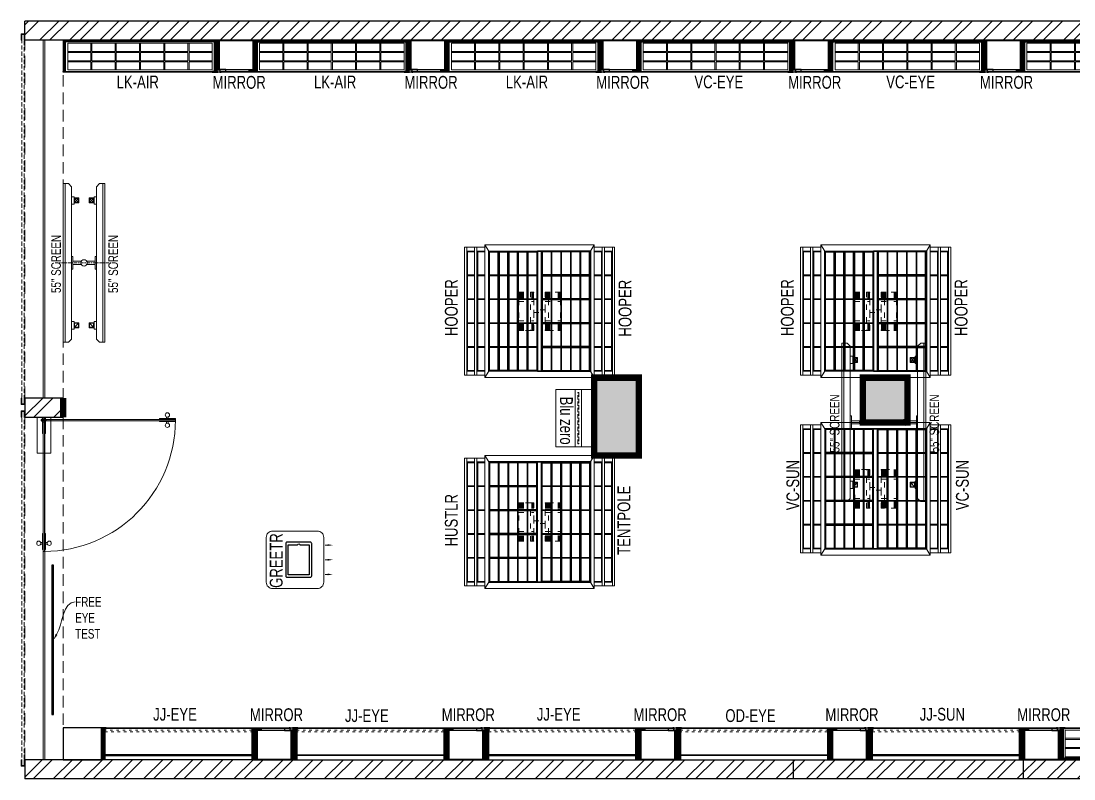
# Model space of a CAD drawing. Header units: feet. Extents: x 9821640 to 9837621, y -5946477 to -5940547.
# Drawn here: x 9821640 to 9829872, y -5946477 to -5940547 of the extents above; entities that cross this region are included whole.
import ezdxf
from ezdxf import colors
from ezdxf.entities.mleader import LeaderData, LeaderLine
from ezdxf.math import Vec2, Vec3

# ---------------------------------------------------------------- set-up
doc = ezdxf.new("R2010")
doc.units = ezdxf.units.FT
doc.header["$LTSCALE"] = 33
doc.header["$MEASUREMENT"] = 0
for name, pattern in [('a_p6_plan_L18$0$HIDDEN', [0.375, 0.25, -0.125]), ('ACAD_ISO03W100', [30, 12, -18]), ('D10_DASHED', [0.75, 0.5, -0.25]), ('DASHDOT2', [0.5, 0.25, -0.125, 0, -0.125]), ('HIDDENX2', [0.75, 0.5, -0.25])]:
    doc.linetypes.add(name, pattern=pattern)
for name, color, linetype, lineweight in [('A-Glazing', 4, 'Continuous', 20), ('A-shutter', 8, 'Continuous', 18), ('A-WALL HATCH', 251, 'Continuous', 0), ('beam', 90, 'Continuous', 9), ('column hatch', 5, 'Continuous', 0), ('Glazing', 141, 'Continuous', 15), ('LENS-DIM', 252, 'Continuous', 5), ('LENS-FURNITURE', 13, 'Continuous', 9), ('LENS-TEXT', 31, 'Continuous', 5), ('LENS_DIMENSION', 193, 'Continuous', 0), ('LENS_PARTITION', 21, 'Continuous', 25), ('LENS_TEXT', 31, 'Continuous', 5), ('LK-EQPMT', 3, 'Continuous', 18), ('LK-FF&E FLOOR', 1, 'Continuous', 9), ('LK-FF&E WALL', 1, 'Continuous', 9), ('LK-IT', 3, 'Continuous', 18), ('LK-MIRROR', 133, 'Continuous', 13), ('LN-ELEVATION-1', 81, 'Continuous', 25), ('LN-ELEVATION-2', 103, 'Continuous', 20), ('LN-ELEVATION-3', 125, 'Continuous', 18), ('LN-ELEVATION-4', 145, 'Continuous', 13), ('LN-ELEVATION-5', 167, 'Continuous', 5), ('LN-HATCH', 251, 'Continuous', 0), ('PLANO-TXT', 252, 'Continuous', 5), ('rolling shutter', 1, 'Continuous', 5)]:
    doc.layers.add(name, color=color, linetype=linetype, lineweight=lineweight)
doc.layers.add('A-WALL', color=1, linetype='Continuous')
doc.layers.add('column', color=10, linetype='Continuous')
doc.styles.add('LK TXT', font='GILC____.TTF', dxfattribs={"height": 100})
doc.styles.get("Standard").update_dxf_attribs({"font": 'GILC____.TTF'})
pattern_1 = [(45, (-3680884.06, 5462874.33), (-117.733279, 117.733279), []), (45, (-3680805.58, 5462874.33), (-117.733279, 117.733279), [])]
pattern_2 = [(45, (7858054.0837, 3504049.203), (-4.4901280605, 4.4901280605), [])]

# ---------------------------------------------------------------- blocks, each defined once
blk = doc.blocks.new('*U45')
at = {"layer": 'A-shutter', "color": 5, "ltscale": 10}
for points in [[(41040611.5, -1561539.2), (41040611.5, -1561544.2), (41040566.5, -1561544.2), (41040566.5, -1561564.2), (41040611.5, -1561564.2), (41040611.5, -1561569.2), (41040561.5, -1561569.2), (41040561.5, -1561539.2)], [(41043291.5, -1561539.2), (41043291.5, -1561544.2), (41043336.5, -1561544.2), (41043336.5, -1561564.2), (41043291.5, -1561564.2), (41043291.5, -1561569.2), (41043341.5, -1561569.2), (41043341.5, -1561539.2)]]:
    blk.add_lwpolyline(points, close=True, dxfattribs=at)
at = {"layer": 'A-shutter', "color": 5, "linetype": 'HIDDENX2', "ltscale": 2}
blk.add_lwpolyline([(41040566.5, -1561544.2), (41040566.5, -1561564.2), (41043336.5, -1561564.2), (41043336.5, -1561544.2)], close=True, dxfattribs=at)
blk = doc.blocks.new('*U46')
at = {"layer": 'A-shutter', "color": 5, "ltscale": 10}
for points in [[(41040611.5, -1561539.2), (41040611.5, -1561544.2), (41040566.5, -1561544.2), (41040566.5, -1561564.2), (41040611.5, -1561564.2), (41040611.5, -1561569.2), (41040561.5, -1561569.2), (41040561.5, -1561539.2)], [(41043411.5, -1561539.2), (41043411.5, -1561544.2), (41043456.5, -1561544.2), (41043456.5, -1561564.2), (41043411.5, -1561564.2), (41043411.5, -1561569.2), (41043461.5, -1561569.2), (41043461.5, -1561539.2)]]:
    blk.add_lwpolyline(points, close=True, dxfattribs=at)
at = {"layer": 'A-shutter', "color": 5, "linetype": 'HIDDENX2', "ltscale": 2}
blk.add_lwpolyline([(41040566.5, -1561544.2), (41040566.5, -1561564.2), (41043456.5, -1561564.2), (41043456.5, -1561544.2)], close=True, dxfattribs=at)
blk = doc.blocks.new('A$Cb24cf00b')
at = {"layer": 'A-WALL HATCH'}
h = blk.add_hatch(dxfattribs=at)
h.set_pattern_fill('ANSI32', color=256, scale=444)
h.set_pattern_definition(pattern_1)
h.paths.add_polyline_path([(0, 0), (0, 2740), (1490, 2740), (1490, 4440), (710, 4440), (710, 4290), (1340, 4290), (1340, 2920), (-150, 2920), (-150, 4290), (10, 4290), (10, 4440), (-240, 4440), (-240, 4805), (-310, 4805), (-310, 2820), (-150, 2820), (-150, 150), (-6655, 150), (-6655, 0)])
h.paths.add_polyline_path([(-150, 5780), (860, 5780), (860, 5930), (-14461.5, 5930), (-14461.5, 5780)])
h = blk.add_hatch(dxfattribs=at)
h.set_pattern_fill('ANSI32', color=256, scale=444)
h.set_pattern_definition(pattern_1)
h.paths.add_polyline_path([(-14461.5, 2830), (-14161.5, 2830), (-14161.5, 2980), (-14461.5, 2980)])
h = blk.add_hatch(dxfattribs=at)
h.set_pattern_fill('ANSI32', color=256, scale=444)
h.set_pattern_definition(pattern_1)
h.paths.add_polyline_path([(-8455, 0), (-8455, 150), (-11460, 150), (-12650, 150), (-14461.5, 150), (-14461.5, 0)])
h = blk.add_hatch(dxfattribs=at)
h.set_pattern_fill('ANSI32', color=256, scale=444)
h.set_pattern_definition(pattern_1)
h.paths.add_polyline_path([(-6655, 0), (-6655, 150), (-8455, 150), (-8455, 0)])
at = {"layer": 'column hatch'}
h = blk.add_hatch(color=251, dxfattribs=at)
h.dxf.hatch_style = 1
h.paths.add_polyline_path([(-9660, 2530), (-9660, 3140), (-10010, 3140), (-10010, 2530)])
h.paths.add_polyline_path([(-7560, 2790), (-7560, 3140), (-7910, 3140), (-7910, 2790)])
h.paths.add_polyline_path([(-3310, 2790), (-3310, 3140), (-3660, 3140), (-3660, 2790)])
at = {"layer": 'A-WALL'}
for p, q in [((860, 5930), (-14461.5, 5930)), ((-14461.5, 5780), (-14461.5, 5930)), ((-150, 5780), (-14461.5, 5780)), ((-9660, 5780), (-11460, 5780)), ((-310, 5780), (-9660, 5780)), ((-12650, 150), (-14461.5, 150)), ((-14461.5, 150), (-14461.5, 0)), ((-12650, 150), (-6470, 150)), ((-11460, 150), (-150, 150)), ((-8455, 150), (-8455, 0)), ((-6655, 150), (-6655, 0)), ((-6470, 150), (-4670, 150)), ((0, 0), (-14461.5, 0))]:
    blk.add_line(p, q, dxfattribs=at)
blk.add_lwpolyline([(-14461.5, 2830), (-14161.5, 2830), (-14161.5, 2980), (-14461.5, 2980)], close=True, dxfattribs=at)
at = {"layer": 'beam', "linetype": 'a_p6_plan_L18$0$HIDDEN', "lineweight": 5, "ltscale": 11}
for points in [[(-14161.5, 2980), (-14461.5, 2980), (-14461.5, 5780), (-14161.5, 5780)], [(-14161.5, 2830), (-14461.5, 2830), (-14461.5, 150), (-14161.5, 150)]]:
    blk.add_lwpolyline(points, close=True, dxfattribs=at)
at = {"layer": 'column'}
for p, q in [((-9660, 3140), (-10010, 3140)), ((-10010, 3140), (-10010, 2530)), ((-10010, 3140), (-9660, 3140)), ((-9660, 2530), (-9660, 3140)), ((-9660, 2530), (-10010, 2530))]:
    blk.add_line(p, q, dxfattribs=at)
blk.add_lwpolyline([(-7560, 2790), (-7560, 3140), (-7910, 3140), (-7910, 2790)], close=True, dxfattribs=at)
at = {"layer": 'rolling shutter', "color": 2, "xscale": -1, "rotation": 270.0000000000002}
blk.add_blockref('*U46', (1547077.7, -41037631.5), dxfattribs=at)
at = {"layer": 'rolling shutter', "color": 2, "rotation": 269.9999999999998}
blk.add_blockref('*U45', (1547077.7, 41043441.5), dxfattribs=at)
blk = doc.blocks.new('Entrance Door')
at = {"layer": 'Glazing', "ltscale": 111}
blk.add_hatch(color=256, dxfattribs=at).paths.add_polyline_path([(18, -34.8), (18, -1235), (30, -1235), (30, -34.8)])
at = {"layer": 'Glazing'}
for p, q in [((30, -54.2), (18, -66.2)), ((1117.8, -31.3), (1117.8, -54.3)), ((1117.8, -89.2), (1117.8, -66.3)), ((1132.8, -31.3), (1132.8, -54.3)), ((1132.8, -89.2), (1132.8, -66.3))]:
    blk.add_line(p, q, dxfattribs=at)
at = {"layer": 'Glazing', "ltscale": 44}
for p, q in [((-4.9, -1156.3), (18, -1156.3)), ((-4.9, -1171.3), (18, -1171.3)), ((52.9, -1156.3), (30, -1156.3)), ((52.9, -1171.3), (30, -1171.3))]:
    blk.add_line(p, q, dxfattribs=at)
at = {"layer": 'Glazing'}
for points in [[(320, -120.5), (0, -120.5), (0, 0), (320, 0)], [(0, -54.2), (142.5, -54.2), (142.5, -46.8), (0, -46.8)], [(0, -66.2), (142.5, -66.2), (142.5, -73.7), (0, -73.7)], [(1180.8, -54.3), (1038.3, -54.3), (1038.3, -46.8), (1180.8, -46.8)], [(1180.8, -66.3), (1038.3, -66.3), (1038.3, -73.8), (1180.8, -73.8)]]:
    blk.add_lwpolyline(points, close=True, dxfattribs=at)
at = {"layer": 'Glazing', "ltscale": 222}
blk.add_lwpolyline([(-1.5, -66.2), (1198.8, -66.2), (1198.8, -54.2), (-1.5, -54.2)], close=True, dxfattribs=at)
at = {"layer": 'Glazing', "ltscale": 111}
blk.add_lwpolyline([(18, -34.8), (18, -1235), (30, -1235), (30, -34.8)], close=True, dxfattribs=at)
at = {"layer": 'Glazing', "ltscale": 44}
for points in [[(18, -1092.5), (18, -1235), (10.5, -1235), (10.5, -1092.5)], [(30, -1092.5), (30, -1235), (37.5, -1235), (37.5, -1092.5)]]:
    blk.add_lwpolyline(points, close=True, dxfattribs=at)
at = {"layer": 'Glazing'}
for centre, radius in [((1125.3, -13.9), 19), ((24, -58.7), 19.8), ((1125.3, -106.6), 19)]:
    blk.add_circle(centre, radius, dxfattribs=at)
at = {"layer": 'Glazing', "ltscale": 44}
for centre in [(-22.4, -1163.8), (70.4, -1163.8)]:
    blk.add_circle(centre, 19, dxfattribs=at)
at = {"layer": 'Glazing', "ltscale": 222}
blk.add_arc((24, -60.2), 1174.8, 270, 359.99955, dxfattribs=at)
blk = doc.blocks.new('MIRROR')
at = {"layer": 'LN-HATCH', "ltscale": 0.5}
h = blk.add_hatch(dxfattribs=at)
h.set_pattern_fill('ANSI31', color=256, scale=2)
h.set_pattern_definition([(45, (4060433.7416, 1708720.787), (-4.4901280605, 4.4901280605), [])])
h.paths.add_polyline_path([(212.9, 101.3), (230.9, 101.3), (230.9, -127.7), (212.9, -127.7)])
h.paths.add_polyline_path([(230.9, 95.3), (494.9, 95.3), (494.9, 101.3), (230.9, 101.3)])
h.paths.add_polyline_path([(512.9, 101.3), (494.9, 101.3), (494.9, -127.7), (512.9, -127.7)])
at = {"layer": 'Defpoints'}
blk.add_lwpolyline([(512.9, 101.3), (212.9, 101.3), (212.9, -148.7), (512.9, -148.7)], close=True, dxfattribs=at)
at = {"layer": 'LN-ELEVATION-1'}
for points in [[(212.9, 101.3), (230.9, 101.3), (230.9, -127.7), (212.9, -127.7)], [(230.9, 95.3), (494.9, 95.3), (494.9, 101.3), (230.9, 101.3)], [(512.9, 101.3), (494.9, 101.3), (494.9, -127.7), (512.9, -127.7)], [(259.9, -141.7), (259.9, -127.7), (214.9, -127.7), (214.9, -148.7), (223.9, -148.7), (223.9, -147.2), (216.4, -147.2), (216.4, -141.7)], [(442.9, -141.7), (442.9, -127.7), (487.9, -127.7), (487.9, -148.7), (478.9, -148.7), (478.9, -147.2), (486.4, -147.2), (486.4, -141.7)], [(504.9, -148.7), (504.9, -147.2), (509.4, -147.2), (509.4, -129.2), (487.9, -129.2), (487.9, -127.7), (510.9, -127.7), (510.9, -148.7)]]:
    blk.add_lwpolyline(points, close=True, dxfattribs=at)
at = {"layer": 'LN-ELEVATION-2', "color": 4, "lineweight": 0}
blk.add_lwpolyline([(216.4, -141.7), (486.4, -141.7), (486.4, -147.2), (216.4, -147.2)], close=True, dxfattribs=at)
at = {"layer": 'LN-ELEVATION-2'}
blk.add_lwpolyline([(259.9, -141.7), (442.9, -141.7), (442.9, -127.7), (259.9, -127.7)], close=True, dxfattribs=at)
at = {"layer": 'LN-ELEVATION-4', "ltscale": 0.5}
blk.add_line((478.9, -148.7), (223.9, -148.7), dxfattribs=at)
blk = doc.blocks.new('JJ SH 1200')
at = {"layer": 'LN-HATCH', "ltscale": 0.5}
h = blk.add_hatch(dxfattribs=at)
h.set_pattern_fill('ANSI31', color=256, scale=2)
h.set_pattern_definition([(45, (4097187.331, 1708800.267), (-4.4901280605, 4.4901280605), [])])
h.paths.add_polyline_path([(792.1, 220), (792.1, 30), (786.1, 30), (786.1, 20), (792.1, 20), (792.1, -24), (767.1, -24), (767.1, 220)])
h.paths.add_polyline_path([(-382.9, 180), (767.1, 180), (767.1, 186), (-382.9, 186)])
h.paths.add_polyline_path([(757.1, -24), (757.1, -30), (792.1, -30), (792.1, -24)])
h.paths.add_polyline_path([(-407.9, 220), (-407.9, 30), (-401.9, 30), (-401.9, 20), (-407.9, 20), (-407.9, -24), (-382.9, -24), (-382.9, 220)])
h.paths.add_polyline_path([(-372.9, -24), (-372.9, -30), (-407.9, -30), (-407.9, -24)])
at = {"layer": 'LN-ELEVATION-1', "ltscale": 0.5}
for points in [[(-407.9, 220), (-407.9, 30), (-401.9, 30), (-401.9, 20), (-407.9, 20), (-407.9, -24), (-382.9, -24), (-382.9, 220)], [(-382.9, 180), (767.1, 180), (767.1, 186), (-382.9, 186)], [(792.1, 220), (792.1, 30), (786.1, 30), (786.1, 20), (792.1, 20), (792.1, -24), (767.1, -24), (767.1, 220)], [(-372.9, -24), (-372.9, -30), (-407.9, -30), (-407.9, -24)], [(757.1, -24), (757.1, -30), (792.1, -30), (792.1, -24)]]:
    blk.add_lwpolyline(points, close=True, dxfattribs=at)
at = {"layer": 'LN-ELEVATION-3', "ltscale": 0.5}
for p, q in [((767.1, 220), (-382.9, 220)), ((757.1, -24), (-372.9, -24)), ((-372.9, -30), (757.1, -30))]:
    blk.add_line(p, q, dxfattribs=at)
at = {"layer": 'LN-ELEVATION-4', "linetype": 'ACAD_ISO03W100', "ltscale": 0.05}
blk.add_lwpolyline([(767.1, 0), (-382.9, 0), (-382.9, -12), (767.1, -12)], close=True, dxfattribs=at)
blk = doc.blocks.new('VC HD 1200')
at = {"layer": 'LN-HATCH', "ltscale": 0.5}
h = blk.add_hatch(dxfattribs=at)
h.set_pattern_fill('ANSI31', color=256, scale=2)
h.set_pattern_definition([(45, (3760859.753, 1795248.936), (-4.490128061, 4.490128061), [])])
h.paths.add_polyline_path([(-1200, 250), (-1200, 60), (-1194, 60), (-1194, 50), (-1200, 50), (-1200, 6), (-1182, 6), (-1182, 250)])
h = blk.add_hatch(dxfattribs=at)
h.set_pattern_fill('ANSI31', color=256, scale=2)
h.set_pattern_definition(pattern_2)
h.paths.add_polyline_path([(0, 250), (0, 60), (-6, 60), (-6, 50), (0, 50), (0, 6), (-18, 6), (-18, 250)])
h = blk.add_hatch(dxfattribs=at)
h.set_pattern_fill('ANSI31', color=256, scale=2)
h.set_pattern_definition([(45, (7858047.0837, 3504049.203), (-4.4901280605, 4.4901280605), [])])
h.paths.add_polyline_path([(-1165, 6), (-1165, 0), (-1200, 0), (-1200, 6)])
h = blk.add_hatch(dxfattribs=at)
h.set_pattern_fill('ANSI31', color=256, scale=2)
h.set_pattern_definition(pattern_2)
h.paths.add_polyline_path([(-28, 6), (-28, 0), (0, 0), (0, 6)])
at = {"layer": 'LN-ELEVATION-1', "ltscale": 0.5}
for points in [[(-1200, 250), (-1200, 60), (-1194, 60), (-1194, 50), (-1200, 50), (-1200, 6), (-1182, 6), (-1182, 250)], [(0, 250), (0, 60), (-6, 60), (-6, 50), (0, 50), (0, 6), (-18, 6), (-18, 250)], [(-18, 238), (-1182, 238), (-1182, 244), (-18, 244)], [(-1165, 6), (-1165, 0), (-1200, 0), (-1200, 6)], [(-35, 6), (-35, 0), (0, 0), (0, 6)]]:
    blk.add_lwpolyline(points, close=True, dxfattribs=at)
at = {"layer": 'LN-ELEVATION-3', "ltscale": 0.5}
for p, q in [((-1182, 250), (-18, 250)), ((-1165, 6), (-35, 6)), ((-35, 0), (-1165, 0))]:
    blk.add_line(p, q, dxfattribs=at)
for points in [[(-1165, 226), (-35, 226), (-35, 18), (-1165, 18)], [(-1165, 226), (-983.3, 226), (-983.3, 162), (-1165, 162)], [(-975.3, 226), (-793.7, 226), (-793.7, 162), (-975.3, 162)], [(-785.7, 226), (-604, 226), (-604, 162), (-785.7, 162)], [(-596, 226), (-414.3, 226), (-414.3, 162), (-596, 162)], [(-406.3, 226), (-224.7, 226), (-224.7, 162), (-406.3, 162)], [(-216.7, 226), (-35, 226), (-35, 162), (-216.7, 162)], [(-1165, 90), (-983.3, 90), (-983.3, 154), (-1165, 154)], [(-975.3, 154), (-793.7, 154), (-793.7, 90), (-975.3, 90)], [(-785.7, 154), (-604, 154), (-604, 90), (-785.7, 90)], [(-596, 154), (-414.3, 154), (-414.3, 90), (-596, 90)], [(-406.3, 154), (-224.7, 154), (-224.7, 90), (-406.3, 90)], [(-216.7, 154), (-35, 154), (-35, 90), (-216.7, 90)], [(-1165, 82), (-983.3, 82), (-983.3, 18), (-1165, 18)], [(-975.3, 82), (-793.7, 82), (-793.7, 18), (-975.3, 18)], [(-785.7, 82), (-604, 82), (-604, 18), (-785.7, 18)], [(-596, 82), (-414.3, 82), (-414.3, 18), (-596, 18)], [(-406.3, 82), (-224.7, 82), (-224.7, 18), (-406.3, 18)], [(-216.7, 82), (-35, 82), (-35, 18), (-216.7, 18)]]:
    blk.add_lwpolyline(points, close=True, dxfattribs=at)
blk = doc.blocks.new('ffgd')
at = {"layer": 'LN-ELEVATION-4', "linetype": 'ACAD_ISO03W100', "ltscale": 0.1}
blk.add_lwpolyline([(0, 47.3), (0, -41.5), (-20, -41.5), (-20, 47.3)], close=True, dxfattribs=at)
at = {"layer": 'LN-ELEVATION-5', "linetype": 'ACAD_ISO03W100', "ltscale": 0.1}
for p, q in [((-159.9, 165.7), (-159.9, 47.3)), ((-159.7, 165.7), (-159.7, 47.3)), ((-159.4, 165.7), (-159.4, 47.3)), ((-159, 165.7), (-159, 47.3)), ((-158.5, 165.7), (-158.5, 47.3)), ((-157.9, 165.7), (-157.9, 47.3)), ((-157.1, 165.7), (-157.1, 47.3)), ((-156.1, 165.7), (-156.1, 47.3)), ((-154.1, 165.7), (-154.1, 47.3)), ((-151.1, 165.7), (-151.1, 47.3)), ((-146.1, 165.7), (-146.1, 47.3)), ((-141.1, 165.7), (-141.1, 47.3)), ((-135.1, 165.7), (-135.1, 47.3)), ((-128.1, 165.7), (-128.1, 47.3)), ((-120.1, 165.7), (-120.1, 47.3)), ((-111.1, 165.7), (-111.1, 47.3)), ((-102.1, 165.7), (-102.1, 47.3)), ((-85, 165.7), (-85, 47.3)), ((65, 165.7), (65, 47.3)), ((82.1, 165.7), (82.1, 47.3)), ((91.1, 165.7), (91.1, 47.3)), ((100.1, 165.7), (100.1, 47.3)), ((108.1, 165.7), (108.1, 47.3)), ((115.1, 165.7), (115.1, 47.3)), ((121.1, 165.7), (121.1, 47.3)), ((126.1, 165.7), (126.1, 47.3)), ((131.1, 165.7), (131.1, 47.3)), ((134.1, 165.7), (134.1, 47.3)), ((136.1, 165.7), (136.1, 47.3)), ((137.1, 165.7), (137.1, 47.3)), ((137.9, 165.7), (137.9, 47.3)), ((138.5, 165.7), (138.5, 47.3)), ((139, 165.7), (139, 47.3)), ((139.4, 165.7), (139.4, 47.3)), ((139.7, 165.7), (139.7, 47.3)), ((139.9, 165.7), (139.9, 47.3)), ((-159.9, -41.5), (-159.9, -159.9)), ((-159.7, -41.5), (-159.7, -159.9)), ((-159.4, -41.5), (-159.4, -159.9)), ((-159, -41.5), (-159, -159.9)), ((-158.5, -41.5), (-158.5, -159.9)), ((-157.9, -41.5), (-157.9, -159.9)), ((-157.1, -41.5), (-157.1, -159.9)), ((-156.1, -41.5), (-156.1, -159.9)), ((-154.1, -41.5), (-154.1, -159.9)), ((-151.1, -41.5), (-151.1, -159.9)), ((-146.1, -41.5), (-146.1, -159.9)), ((-141.1, -41.5), (-141.1, -159.9)), ((-135.1, -41.5), (-135.1, -159.9)), ((-128.1, -41.5), (-128.1, -159.9)), ((-120.1, -41.5), (-120.1, -159.9)), ((-111.1, -41.5), (-111.1, -159.9)), ((-102.1, -41.5), (-102.1, -159.9)), ((-85, -41.5), (-85, -159.9)), ((65, -41.5), (65, -159.9)), ((82.1, -41.5), (82.1, -159.9)), ((91.1, -41.5), (91.1, -159.9)), ((100.1, -41.5), (100.1, -159.9)), ((108.1, -41.5), (108.1, -159.9)), ((115.1, -41.5), (115.1, -159.9)), ((121.1, -41.5), (121.1, -159.9)), ((126.1, -41.5), (126.1, -159.9)), ((131.1, -41.5), (131.1, -159.9)), ((134.1, -41.5), (134.1, -159.9)), ((136.1, -41.5), (136.1, -159.9)), ((137.1, -41.5), (137.1, -159.9)), ((137.9, -41.5), (137.9, -159.9)), ((138.5, -41.5), (138.5, -159.9)), ((139, -41.5), (139, -159.9)), ((139.4, -41.5), (139.4, -159.9)), ((139.7, -41.5), (139.7, -159.9)), ((139.9, -41.5), (139.9, -159.9))]:
    blk.add_line(p, q, dxfattribs=at)
for points in [[(140, 73), (140, 165.7), (-160, 165.7), (-160, 73)], [(140, -67.1), (140, -159.9), (-160, -159.9), (-160, -67.1)]]:
    blk.add_lwpolyline(points, dxfattribs=at)
for points in [[(140, 73), (140, 47.3), (-160, 47.3), (-160, 73)], [(140, -41.5), (140, -67.1), (-160, -67.1), (-160, -41.5)]]:
    blk.add_lwpolyline(points, close=True, dxfattribs=at)
blk = doc.blocks.new('EURO 1040 x 1175')
at = {"layer": 'LN-ELEVATION-1'}
for points in [[(-470, -327.4), (470, -327.4), (470, 467.6), (-470, 467.6)], [(-470, 85.1), (470, 85.1), (470, 467.6), (-470, 467.6)], [(-283.2, 85.1), (-277.2, 85.1), (-277.2, 467.6), (-283.2, 467.6)], [(-96.4, 85.1), (-90.4, 85.1), (-90.4, 467.6), (-96.4, 467.6)], [(90.4, 85.1), (96.4, 85.1), (96.4, 467.6), (90.4, 467.6)], [(277.2, 85.1), (283.2, 85.1), (283.2, 467.6), (277.2, 467.6)], [(-470, 386.6), (-283.2, 386.6), (-283.2, 392.6), (-470, 392.6)], [(-277.2, 386.6), (-96.4, 386.6), (-96.4, 392.6), (-277.2, 392.6)], [(-90.4, 386.6), (90.4, 386.6), (90.4, 392.6), (-90.4, 392.6)], [(96.4, 386.6), (277.2, 386.6), (277.2, 392.6), (96.4, 392.6)], [(283.2, 386.6), (470, 386.6), (470, 392.6), (283.2, 392.6)], [(-470, 311.2), (-283.2, 311.2), (-283.2, 317.2), (-470, 317.2)], [(-277.2, 311.2), (-96.4, 311.2), (-96.4, 317.2), (-277.2, 317.2)], [(-90.4, 311.2), (90.4, 311.2), (90.4, 317.2), (-90.4, 317.2)], [(96.4, 311.2), (277.2, 311.2), (277.2, 317.2), (96.4, 317.2)], [(283.2, 311.2), (470, 311.2), (470, 317.2), (283.2, 317.2)], [(-470, 235.8), (-283.2, 235.8), (-283.2, 241.8), (-470, 241.8)], [(-470, 160.4), (-283.2, 160.4), (-283.2, 166.4), (-470, 166.4)], [(-277.2, 235.8), (-96.4, 235.8), (-96.4, 241.8), (-277.2, 241.8)], [(-277.2, 160.4), (-96.4, 160.4), (-96.4, 166.4), (-277.2, 166.4)], [(-90.4, 235.8), (90.4, 235.8), (90.4, 241.8), (-90.4, 241.8)], [(-90.4, 160.4), (90.4, 160.4), (90.4, 166.4), (-90.4, 166.4)], [(96.4, 235.8), (277.2, 235.8), (277.2, 241.8), (96.4, 241.8)], [(96.4, 160.4), (277.2, 160.4), (277.2, 166.4), (96.4, 166.4)], [(283.2, 235.8), (470, 235.8), (470, 241.8), (283.2, 241.8)], [(283.2, 160.4), (470, 160.4), (470, 166.4), (283.2, 166.4)], [(-470, 85.1), (470, 85.1), (470, 55.1), (-470, 55.1)], [(-470, 55.1), (470, 55.1), (470, -327.4), (-470, -327.4)], [(-283.2, 55.1), (-277.2, 55.1), (-277.2, -327.4), (-283.2, -327.4)], [(-96.4, 55.1), (-90.4, 55.1), (-90.4, -327.4), (-96.4, -327.4)], [(90.4, 55.1), (96.4, 55.1), (96.4, -327.4), (90.4, -327.4)], [(277.2, 55.1), (283.2, 55.1), (283.2, -327.4), (277.2, -327.4)], [(-470, -20.3), (-283.2, -20.3), (-283.2, -26.3), (-470, -26.3)], [(-277.2, -20.3), (-96.4, -20.3), (-96.4, -26.3), (-277.2, -26.3)], [(-90.4, -20.3), (90.4, -20.3), (90.4, -26.3), (-90.4, -26.3)], [(96.4, -20.3), (277.2, -20.3), (277.2, -26.3), (96.4, -26.3)], [(283.2, -20.3), (470, -20.3), (470, -26.3), (283.2, -26.3)], [(-470, -95.7), (-283.2, -95.7), (-283.2, -101.7), (-470, -101.7)], [(-277.2, -95.7), (-96.4, -95.7), (-96.4, -101.7), (-277.2, -101.7)], [(-90.4, -95.7), (90.4, -95.7), (90.4, -101.7), (-90.4, -101.7)], [(96.4, -95.7), (277.2, -95.7), (277.2, -101.7), (96.4, -101.7)], [(283.2, -95.7), (470, -95.7), (470, -101.7), (283.2, -101.7)], [(-470, -171.1), (-283.2, -171.1), (-283.2, -177.1), (-470, -177.1)], [(-470, -246.4), (-283.2, -246.4), (-283.2, -252.4), (-470, -252.4)], [(-277.2, -171.1), (-96.4, -171.1), (-96.4, -177.1), (-277.2, -177.1)], [(-277.2, -246.4), (-96.4, -246.4), (-96.4, -252.4), (-277.2, -252.4)], [(-90.4, -171.1), (90.4, -171.1), (90.4, -177.1), (-90.4, -177.1)], [(-90.4, -246.4), (90.4, -246.4), (90.4, -252.4), (-90.4, -252.4)], [(96.4, -171.1), (277.2, -171.1), (277.2, -177.1), (96.4, -177.1)], [(96.4, -246.4), (277.2, -246.4), (277.2, -252.4), (96.4, -252.4)], [(283.2, -171.1), (470, -171.1), (470, -177.1), (283.2, -177.1)], [(283.2, -246.4), (470, -246.4), (470, -252.4), (283.2, -252.4)]]:
    blk.add_lwpolyline(points, close=True, dxfattribs=at)
for points in [[(-283.2, 461.6), (-464, 461.6), (-464, 317.2)], [(-96.4, 461.6), (-277.2, 461.6)], [(90.4, 461.6), (-90.4, 461.6)], [(277.2, 461.6), (96.4, 461.6)], [(464, 317.2), (464, 461.6), (283.2, 461.6)], [(-464, 311.2), (-464, 241.8)], [(464, 241.8), (464, 311.2)], [(-464, 235.8), (-464, 166.4)], [(464, 166.4), (464, 235.8)], [(-464, 160.4), (-464, 91.1), (-283.2, 91.1)], [(-277.2, 91.1), (-96.4, 91.1)], [(-90.4, 91.1), (90.4, 91.1)], [(96.4, 91.1), (277.2, 91.1)], [(283.2, 91.1), (464, 91.1), (464, 160.4)], [(-464, -20.3), (-464, 49.1), (-283.2, 49.1)], [(-277.2, 49.1), (-96.4, 49.1)], [(-90.4, 49.1), (90.4, 49.1)], [(96.4, 49.1), (277.2, 49.1)], [(283.2, 49.1), (464, 49.1), (464, -20.3)], [(-464, -95.7), (-464, -26.3)], [(464, -26.3), (464, -95.7)], [(-464, -171.1), (-464, -101.7)], [(464, -101.7), (464, -171.1)], [(-283.2, -321.4), (-464, -321.4), (-464, -177.1)], [(464, -177.1), (464, -321.4), (283.2, -321.4)], [(-96.4, -321.4), (-277.2, -321.4)], [(90.4, -321.4), (-90.4, -321.4)], [(277.2, -321.4), (96.4, -321.4)]]:
    blk.add_lwpolyline(points, dxfattribs=at)
at = {"layer": 'LN-ELEVATION-2'}
blk.add_lwpolyline([(-520, -357.4), (520, -357.4), (520, 497.6), (-520, 497.6)], close=True, dxfattribs=at)
for points in [[(-470, 467.6), (-520, 497.6)], [(470, 467.6), (520, 497.6)], [(-470, -327.4), (-520, -357.4)], [(470, -327.4), (520, -357.4)]]:
    blk.add_lwpolyline(points, dxfattribs=at)
at = {"layer": 'LN-ELEVATION-3'}
for points in [[(-500, 559.6), (500, 559.6), (500, 577.6), (-500, 577.6)], [(-500, 497.6), (-470, 497.6), (-470, 559.6), (-500, 559.6)], [(470, 497.6), (500, 497.6), (500, 559.6), (470, 559.6)], [(-500, -357.4), (-470, -357.4), (-470, -419.4), (-500, -419.4)], [(470, -357.4), (500, -357.4), (500, -419.4), (470, -419.4)], [(-500, -419.4), (500, -419.4), (500, -437.4), (-500, -437.4)]]:
    blk.add_lwpolyline(points, close=True, dxfattribs=at)
at = {"layer": 'LN-ELEVATION-4'}
for points in [[(-500, 639.6), (500, 639.6), (500, 657.6), (-500, 657.6)], [(-500, 577.6), (-470, 577.6), (-470, 639.6), (-500, 639.6)], [(470, 577.6), (500, 577.6), (500, 639.6), (470, 639.6)], [(-470, 497.6), (-464, 497.6), (-464, 559.6), (-470, 559.6)], [(-464, 553.6), (-283.2, 553.6), (-283.2, 559.6), (-464, 559.6)], [(-283.2, 497.6), (-277.2, 497.6), (-277.2, 559.6), (-283.2, 559.6)], [(-277.2, 553.6), (-96.4, 553.6), (-96.4, 559.6), (-277.2, 559.6)], [(-96.4, 497.6), (-90.4, 497.6), (-90.4, 559.6), (-96.4, 559.6)], [(-90.4, 553.6), (90.4, 553.6), (90.4, 559.6), (-90.4, 559.6)], [(90.4, 497.6), (96.4, 497.6), (96.4, 559.6), (90.4, 559.6)], [(96.4, 553.6), (277.2, 553.6), (277.2, 559.6), (96.4, 559.6)], [(277.2, 497.6), (283.2, 497.6), (283.2, 559.6), (277.2, 559.6)], [(283.2, 553.6), (464, 553.6), (464, 559.6), (283.2, 559.6)], [(464, 497.6), (470, 497.6), (470, 559.6), (464, 559.6)], [(-470, -357.4), (-464, -357.4), (-464, -419.4), (-470, -419.4)], [(-283.2, -357.4), (-277.2, -357.4), (-277.2, -419.4), (-283.2, -419.4)], [(-96.4, -357.4), (-90.4, -357.4), (-90.4, -419.4), (-96.4, -419.4)], [(90.4, -357.4), (96.4, -357.4), (96.4, -419.4), (90.4, -419.4)], [(277.2, -357.4), (283.2, -357.4), (283.2, -419.4), (277.2, -419.4)], [(464, -357.4), (470, -357.4), (470, -419.4), (464, -419.4)], [(-500, -437.4), (-470, -437.4), (-470, -499.4), (-500, -499.4)], [(-464, -413.4), (-283.2, -413.4), (-283.2, -419.4), (-464, -419.4)], [(-277.2, -413.4), (-96.4, -413.4), (-96.4, -419.4), (-277.2, -419.4)], [(-90.4, -413.4), (90.4, -413.4), (90.4, -419.4), (-90.4, -419.4)], [(96.4, -413.4), (277.2, -413.4), (277.2, -419.4), (96.4, -419.4)], [(283.2, -413.4), (464, -413.4), (464, -419.4), (283.2, -419.4)], [(470, -437.4), (500, -437.4), (500, -499.4), (470, -499.4)], [(-500, -499.4), (500, -499.4), (500, -517.4), (-500, -517.4)]]:
    blk.add_lwpolyline(points, close=True, dxfattribs=at)
at = {"layer": 'LN-ELEVATION-5'}
for points in [[(-470, 577.6), (-464, 577.6), (-464, 639.6), (-470, 639.6)], [(-464, 633.6), (-283.2, 633.6), (-283.2, 639.6), (-464, 639.6)], [(-283.2, 577.6), (-277.2, 577.6), (-277.2, 639.6), (-283.2, 639.6)], [(-277.2, 633.6), (-96.4, 633.6), (-96.4, 639.6), (-277.2, 639.6)], [(-96.4, 577.6), (-90.4, 577.6), (-90.4, 639.6), (-96.4, 639.6)], [(-90.4, 633.6), (90.4, 633.6), (90.4, 639.6), (-90.4, 639.6)], [(90.4, 577.6), (96.4, 577.6), (96.4, 639.6), (90.4, 639.6)], [(96.4, 633.6), (277.2, 633.6), (277.2, 639.6), (96.4, 639.6)], [(277.2, 577.6), (283.2, 577.6), (283.2, 639.6), (277.2, 639.6)], [(283.2, 633.6), (464, 633.6), (464, 639.6), (283.2, 639.6)], [(464, 577.6), (470, 577.6), (470, 639.6), (464, 639.6)], [(-470, -437.4), (-464, -437.4), (-464, -499.4), (-470, -499.4)], [(-464, -493.4), (-283.2, -493.4), (-283.2, -499.4), (-464, -499.4)], [(-283.2, -437.4), (-277.2, -437.4), (-277.2, -499.4), (-283.2, -499.4)], [(-277.2, -493.4), (-96.4, -493.4), (-96.4, -499.4), (-277.2, -499.4)], [(-96.4, -437.4), (-90.4, -437.4), (-90.4, -499.4), (-96.4, -499.4)], [(-90.4, -493.4), (90.4, -493.4), (90.4, -499.4), (-90.4, -499.4)], [(90.4, -437.4), (96.4, -437.4), (96.4, -499.4), (90.4, -499.4)], [(96.4, -493.4), (277.2, -493.4), (277.2, -499.4), (96.4, -499.4)], [(277.2, -437.4), (283.2, -437.4), (283.2, -499.4), (277.2, -499.4)], [(283.2, -493.4), (464, -493.4), (464, -499.4), (283.2, -499.4)], [(464, -437.4), (470, -437.4), (470, -499.4), (464, -499.4)]]:
    blk.add_lwpolyline(points, close=True, dxfattribs=at)
at = {"layer": 'LENS-DIM'}
blk.add_blockref('ffgd', (10, 67.1), dxfattribs=at)
blk = doc.blocks.new('GREETR 450x450')
at = {"layer": 'LN-ELEVATION-1', "linetype": 'ByBlock', "lineweight": -2}
for p, q in [((481.3, 339.7), (461, 339.7)), ((481.3, 225), (461, 225)), ((481.3, 110.3), (461, 110.3))]:
    blk.add_line(p, q, dxfattribs=at)
at = {"layer": 'LN-ELEVATION-1'}
for points in [[(355.5, 98.3), (355.5, 352.3, 0.414214), (345.5, 362.3), (163.5, 362.3, 0.414214), (153.5, 352.3), (153.5, 98.3, 0.414214), (163.5, 88.3), (345.5, 88.3, 0.414214)], [(264, 342.8), (336.5, 342.8), (336.5, 107.8), (172.5, 107.8), (172.5, 342.8), (245, 342.8, 0.327538), (246.9, 344.2, -0.733799), (262.1, 344.2, 0.327538)]]:
    blk.add_lwpolyline(points, format="xyb", close=True, dxfattribs=at)
at = {"layer": 'LN-ELEVATION-1', "linetype": 'ByBlock', "lineweight": -2}
for points in [[(481.3, 346.4), (481.3, 333.1), (521.3, 339.7)], [(481.3, 231.7), (481.3, 218.3), (521.3, 225)], [(481.3, 116.9), (481.3, 103.6), (521.3, 110.3)]]:
    blk.add_solid(points, dxfattribs=at)
at = {"layer": 'LN-ELEVATION-2'}
blk.add_lwpolyline([(50, 0), (400, 0, 0.414214), (450, 50), (450, 400, 0.414214), (400, 450), (50, 450, 0.414214), (0, 400), (0, 50, 0.414214)], format="xyb", close=True, dxfattribs=at)
at = {"layer": 'LENS-TEXT', "color": 0, "linetype": 'Continuous', "ltscale": 3, "insert": (78.9, 218.7), "char_height": 100, "attachment_point": 5, "rotation": 90, "style": 'LK TXT'}
blk.add_mtext_dynamic_manual_height_columns('GREETR', width=353.056, gutter_width=0.5, heights=[0], dxfattribs=at)
blk = doc.blocks.new('55INCH')
at = {"layer": 'LK-EQPMT', "ltscale": 12}
for p, q in [((2111558.8, 1135690.5), (2111583.2, 1135690.5)), ((2111583.2, 1135690.5), (2111607.7, 1135666)), ((2111607.7, 1134473.9), (2111607.7, 1135666)), ((2111607.7, 1135587.9), (2111627.2, 1135587.9)), ((2111627.2, 1135587.9), (2111627.2, 1135529.3)), ((2111627.2, 1135529.3), (2111607.7, 1135529.3)), ((2111627.2, 1134610.6), (2111607.7, 1134610.6)), ((2111627.2, 1134610.6), (2111627.2, 1134552)), ((2111607.7, 1134552), (2111627.2, 1134552)), ((2111558.8, 1134449.5), (2111583.2, 1134449.5)), ((2111583.2, 1134449.5), (2111607.7, 1134473.9))]:
    blk.add_line(p, q, dxfattribs=at)
at = {"layer": 'LK-EQPMT'}
for p, q in [((2111661.6, 1135543.3), (2111631, 1135573.9)), ((2111661.6, 1135573.9), (2111631, 1135543.3)), ((2111661.6, 1134597.1), (2111631, 1134566.5))]:
    blk.add_line(p, q, dxfattribs=at)
at = {"layer": 'LK-EQPMT', "ltscale": 12}
blk.add_lwpolyline([(2111542.6, 1135690.5), (2111558.8, 1135690.5), (2111558.8, 1134449.5), (2111542.6, 1134449.5)], close=True, dxfattribs=at)
at = {"layer": 'LK-EQPMT'}
for points in [[(2111627.2, 1135577.7), (2111627.2, 1135539.5), (2111665.4, 1135539.5), (2111665.4, 1135577.7)], [(2111631, 1135573.9), (2111631, 1135543.3), (2111661.6, 1135543.3), (2111661.6, 1135573.9)], [(2111627.2, 1134562.7), (2111627.2, 1134600.9), (2111665.4, 1134600.9), (2111665.4, 1134562.7)], [(2111631, 1134566.5), (2111631, 1134597.1), (2111661.6, 1134597.1), (2111661.6, 1134566.5)]]:
    blk.add_lwpolyline(points, close=True, dxfattribs=at)
blk = doc.blocks.new('BLUE ZERO')
at = {"layer": 'LENS-FURNITURE', "ltscale": 0.5}
for points in [[(86206.7, 120883.4), (86206.7, 120433.4), (85906.7, 120433.4), (85906.7, 120883.4)], [(86106.7, 120883.4), (86106.7, 120433.4), (86056.7, 120433.4), (86056.7, 120883.4)]]:
    blk.add_lwpolyline(points, close=True, dxfattribs=at)
at = {"layer": 'LENS-FURNITURE', "linetype": 'D10_DASHED', "ltscale": 2}
blk.add_lwpolyline([(86085.7, 120858.4), (86085.7, 120458.4), (86077.7, 120458.4), (86077.7, 120858.4)], close=True, dxfattribs=at)

msp = doc.modelspace()

# ---------------------------------------------------------------- linework, layer by layer
msp.add_lwpolyline([(9821893, -5945973.5), (9821893, -5944805.5), (9821881, -5944805.5), (9821881, -5945973.5)], close=True)
at = {"layer": 'A-Glazing'}
for points in [[(9821825.6, -5943497.2), (9821825.6, -5940697.2), (9821813.6, -5940697.2), (9821813.6, -5943497.2)], [(9821825.6, -5943647.2), (9821825.6, -5946327.2), (9821813.6, -5946327.2), (9821813.6, -5943647.2)]]:
    msp.add_lwpolyline(points, close=True, dxfattribs=at)
at = {"layer": 'LENS_PARTITION'}
msp.add_lwpolyline([(9821969.6, -5946327.2), (9822269.6, -5946327.2), (9822269.6, -5946077.2), (9821969.6, -5946077.2)], close=True, dxfattribs=at)
at = {"layer": 'LK-IT', "color": 1, "linetype": 'DASHDOT2', "ltscale": 3}
for p, q in [((9822376.6, -5942439.3), (9821887.6, -5942439.3)), ((9828640.6, -5943687.2), (9828151.6, -5943687.2))]:
    msp.add_line(p, q, dxfattribs=at)
at = {"layer": 'LK-IT'}
for points in [[(9822034.7, -5942389.3), (9822034.7, -5942489.3), (9822044.7, -5942489.3), (9822044.7, -5942389.3)], [(9822229.5, -5942389.3), (9822229.5, -5942489.3), (9822219.5, -5942489.3), (9822219.5, -5942389.3)], [(9828122.7, -5943637.2), (9828122.7, -5943737.2), (9828132.7, -5943737.2), (9828132.7, -5943637.2)], [(9828650, -5943637.2), (9828650, -5943737.2), (9828640, -5943737.2), (9828640, -5943637.2)]]:
    msp.add_lwpolyline(points, close=True, dxfattribs=at)
for points in [[(9822110.5, -5942426.8), (9822044.7, -5942426.8), (9822044.7, -5942451.8), (9822110.5, -5942451.8, -0.267949), (9822110.5, -5942426.8, 1)], [(9822153.8, -5942426.8), (9822219.5, -5942426.8), (9822219.5, -5942451.8), (9822153.8, -5942451.8, 0.267949), (9822153.8, -5942426.8, -1)], [(9828198.5, -5943674.7), (9828132.7, -5943674.7), (9828132.7, -5943699.7), (9828198.5, -5943699.7, -0.267949), (9828198.5, -5943674.7, 1)], [(9828574.3, -5943674.7), (9828640, -5943674.7), (9828640, -5943699.7), (9828574.3, -5943699.7, 0.267949), (9828574.3, -5943674.7, -1)]]:
    msp.add_lwpolyline(points, format="xyb", dxfattribs=at)
at = {"layer": 'LK-IT', "color": 1}
for centre in [(9822132.1, -5942439.3), (9828552.6, -5943687.2)]:
    msp.add_circle(centre, 25, dxfattribs=at)
at = {"layer": 'LK-MIRROR', "linetype": 'ACAD_ISO03W100', "ltscale": 0.05, "const_width": 50}
for points in [[(9826471.1, -5943337.2), (9826121.1, -5943337.2), (9826121.1, -5943947.2), (9826471.1, -5943947.2)], [(9828571.1, -5943337.2), (9828221.1, -5943337.2), (9828221.1, -5943687.2), (9828571.1, -5943687.2)]]:
    msp.add_lwpolyline(points, close=True, dxfattribs=at)
msp.add_lwpolyline([(9821969.6, -5943497.2), (9821969.6, -5943647.2)], dxfattribs=at)

# ---------------------------------------------------------------- block references
at = {"layer": 'A-Glazing', "xscale": -0.8748404702498984, "yscale": 0.8748404702498984, "zscale": 0.8748404702498984, "rotation": 89.99998890935808}
msp.add_blockref('Entrance Door', (9821766.2, -5943648.5), dxfattribs=at)
at = {"layer": 'LENS_DIMENSION'}
msp.add_blockref('A$Cb24cf00b', (9836131.1, -5946477.2), dxfattribs=at)
at = {"layer": 'LK-FF&E FLOOR', "xscale": -1, "rotation": 90}
for p in [(9825763.7, -5942817.2), (9828391.2, -5942817.2)]:
    msp.add_blockref('EURO 1040 x 1175', p, dxfattribs=at)
at = {"layer": 'LK-FF&E FLOOR'}
for name, p in [('BLUE ZERO', (9739914.4, -6064313.1)), ('GREETR 450x450', (9823556.6, -5944987.2))]:
    msp.add_blockref(name, p, dxfattribs=at)
at = {"layer": 'LK-FF&E FLOOR', "rotation": 90}
for p in [(9828391.2, -5944207.2), (9825763.7, -5944467.2)]:
    msp.add_blockref('EURO 1040 x 1175', p, dxfattribs=at)
at = {"layer": 'LK-FF&E WALL'}
msp.add_blockref('VC HD 1200', (9823169.6, -5940947.2), dxfattribs=at)
at = {"layer": 'LK-FF&E WALL', "xscale": -1}
for name, p in [('MIRROR', (9823682.6, -5940798.5)), ('VC HD 1200', (9823469.6, -5940947.2)), ('MIRROR', (9825182.6, -5940798.5)), ('VC HD 1200', (9824969.6, -5940947.2)), ('MIRROR', (9826682.6, -5940798.5)), ('VC HD 1200', (9826469.6, -5940947.2)), ('MIRROR', (9828182.6, -5940798.5)), ('VC HD 1200', (9827969.6, -5940947.2)), ('MIRROR', (9829682.6, -5940798.5)), ('VC HD 1200', (9829469.6, -5940947.2))]:
    msp.add_blockref(name, p, dxfattribs=at)
at = {"layer": 'LK-FF&E WALL', "rotation": 180.0000000005988}
for p in [(9823061.7, -5946107.2), (9826061.7, -5946107.2), (9829061.7, -5946107.2)]:
    msp.add_blockref('JJ SH 1200', p, dxfattribs=at)
at = {"layer": 'LK-FF&E WALL', "xscale": -1}
for name, p, rotation in [('MIRROR', (9823256.7, -5946225.8), 180.0000000004952), ('JJ SH 1200', (9824177.6, -5946107.2), 180), ('MIRROR', (9824756.7, -5946225.8), 180.0000000004952), ('MIRROR', (9826256.7, -5946225.8), 180.0000000004952), ('JJ SH 1200', (9827177.6, -5946107.2), 180), ('MIRROR', (9827756.7, -5946225.8), 180.0000000004952), ('MIRROR', (9829256.7, -5946225.8), 180.0000000004952), ('VC HD 1200', (9830969.6, -5946077.2), 180)]:
    msp.add_blockref(name, p, dxfattribs=dict(at, rotation=rotation))
at = {"layer": 'LK-IT'}
for p in [(7710427, -7077509.3), (7716515, -7078757.1)]:
    msp.add_blockref('55INCH', p, dxfattribs=at)
at = {"layer": 'LK-IT', "xscale": -1}
for p in [(11933837.2, -7077509.3), (11940257.7, -7078757.1)]:
    msp.add_blockref('55INCH', p, dxfattribs=at)

# ---------------------------------------------------------------- texts
at = {"layer": 'LENS-TEXT', "color": 0, "linetype": 'Continuous', "ltscale": 3, "char_height": 75, "width": 783.964, "attachment_point": 5, "rotation": 90, "style": 'LK TXT'}
for insert in [(9821913.9, -5942447.8), (9822360.9, -5942447.8), (9828001.9, -5943695.6), (9828781.4, -5943695.6)]:
    msp.add_mtext('\\pt225;55" SCREEN', dxfattribs=dict(at, insert=insert))
at = {"layer": 'LENS_TEXT', "linetype": 'Continuous', "ltscale": 3, "char_height": 100, "width": 324.474, "attachment_point": 5, "style": 'LK TXT'}
for insert in [(9823345.2, -5941027.5, -23744), (9824845.2, -5941027.5, -23744), (9826345.2, -5941027.5, -23744), (9827845.2, -5941027.5, -23744), (9829345.2, -5941027.5, -23744), (9823636.6, -5945975, -23744), (9825136.6, -5945975, -23744), (9826636.6, -5945975, -23744), (9828136.6, -5945975, -23744), (9829636.6, -5945975, -23744)]:
    msp.add_mtext('{\\C7;MIRROR}', dxfattribs=dict(at, insert=insert))
at = {"layer": 'PLANO-TXT', "linetype": 'Continuous', "ltscale": 3, "char_height": 100, "width": 149.547, "attachment_point": 5, "style": 'LK TXT'}
for s, insert in [('LK-AIR', (9822552, -5941024.2, -23744)), ('LK-AIR', (9824095.5, -5941024.2, -23744)), ('LK-AIR', (9825595.5, -5941024.2, -23744)), ('VC-EYE', (9827095.5, -5941024.2, -23744)), ('VC-EYE', (9828595.5, -5941024.2, -23744)), ('JJ-EYE', (9822843.3, -5945971.7, -23744)), ('JJ-EYE', (9824343.3, -5945982.3, -23744)), ('JJ-EYE', (9825843.3, -5945971.7, -23744)), ('OD-EYE', (9827343.3, -5945982.3, -23744)), ('JJ-SUN', (9828843.3, -5945971.7, -23744))]:
    msp.add_mtext(s, dxfattribs=dict(at, insert=insert))
at = {"layer": 'PLANO-TXT', "linetype": 'Continuous', "ltscale": 3, "char_height": 100, "attachment_point": 5, "style": 'LK TXT'}
for s, insert, width, rotation in [('HOOPER ', (9825004.5, -5942789.5, -23744), 149.547, 90), ('HOOPER ', (9826363, -5942794, -23744), 149.547, 90), ('HOOPER ', (9827632, -5942789.5, -23744), 149.547, 90), ('HOOPER ', (9828990.5, -5942789.5, -23744), 149.547, 90), ('\\pt800;Blu zero', (9825903.6, -5943673.4), 510.552, 270), ('VC-SUN', (9827675.1, -5944178, -23744), 149.547, 90), ('VC-SUN', (9829000.6, -5944178, -23744), 149.547, 90), ('TENTPOLE', (9826353.9, -5944453, -23744), 149.547, 90), ('HUSTLR', (9825004.5, -5944453, -23744), 149.547, 90)]:
    msp.add_mtext(s, dxfattribs=dict(at, insert=insert, width=width, rotation=rotation))

# ---------------------------------------------------------------- leaders
at = {"layer": 'LENS_TEXT', "color": 1, "linetype": 'Continuous', "ltscale": 3}
ml = msp.add_multileader_mtext('Standard', dxfattribs=at)
ml.set_content('{\\C256;FREE EYE TEST}', color=1)
ml.set_leader_properties(color=256, linetype='ByLayer', lineweight=-1)
ml.build(insert=Vec2(0, 0))
ml.multileader.update_dxf_attribs({"leader_type": 2, "dogleg_length": 0.36, "arrow_head_size": 50})
ctx = ml.context
ctx.base_point, ctx.char_height, ctx.arrow_head_size, ctx.landing_gap_size, ctx.plane_origin = Vec3(9822063.2, -5945091.7), 75, 50, 0.09, Vec3(9820785.4, -5943729.3)
notes = []
notes.append((ctx, [(0, (1, 1, 0), (9822062.8, -5945091.7), (1, 0), 0.36, [(1, [(9821893, -5945389.5)], 0, [])])]))
ctx.mtext.insert, ctx.mtext.width, ctx.mtext.flow_direction = Vec3(9822063.3, -5945053.7), 354.238, 5
for ctx, leaders in notes:
    for number, flags, end, landing, length, lines in leaders:
        leader = LeaderData()
        leader.index, (leader.has_last_leader_line, leader.has_dogleg_vector, leader.attachment_direction) = number, flags
        leader.last_leader_point, leader.dogleg_vector, leader.dogleg_length = Vec3(end), Vec3(landing), length
        for number, points, colour, breaks in lines:
            line = LeaderLine()
            line.index, line.vertices, line.color, line.breaks = number, Vec3.list(points), colors.encode_raw_color(colour), breaks
            leader.lines.append(line)
        ctx.leaders.append(leader)

doc.saveas('drawing.dxf')
